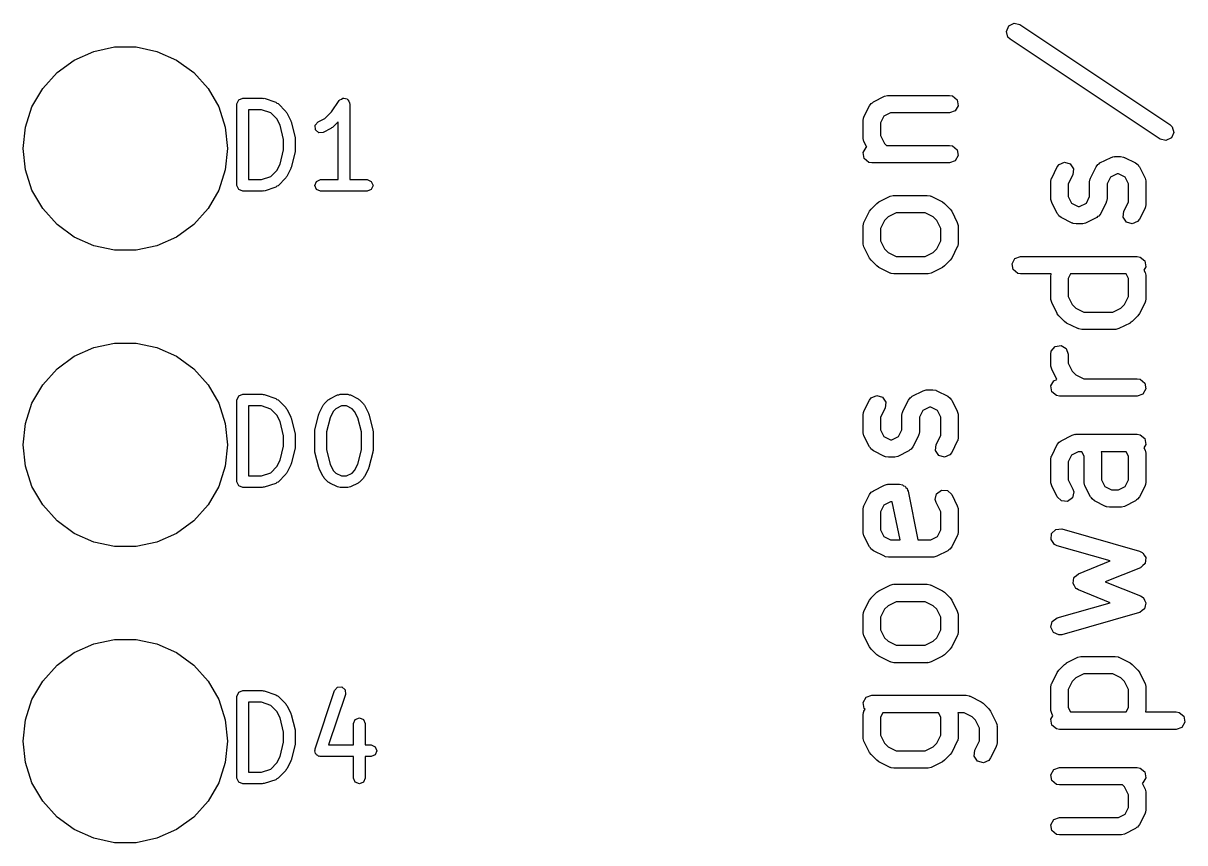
# Model space of a CAD drawing. Extents: x 128.5 to 208.6, y -109.7 to -29.3.
# Drawn here: x 129 to 138.97, y -48.17 to -41.14 of the extents above; entities that cross this region are included whole.
import ezdxf

# ---------------------------------------------------------------- set-up
doc = ezdxf.new("R2010")
doc.units = 0
doc.layers.add('BLACK', color=7, linetype='CONTINUOUS')

msp = doc.modelspace()

# ---------------------------------------------------------------- linework, layer by layer
at = {"layer": 'BLACK', "linetype": 'CONTINUOUS'}
for p, q in [((137.435, -41.2095), (137.456, -41.1625)), ((137.449, -41.2587), (137.435, -41.2095)), ((137.456, -41.1625), (137.502, -41.1397)), ((137.502, -41.1397), (137.551, -41.1519)), ((137.551, -41.1519), (138.837, -42.009)), ((137.468, -41.2767), (137.449, -41.2587)), ((138.754, -42.1338), (137.468, -41.2767)), ((129.442, -41.4551), (129.609, -41.3806)), ((129.609, -41.3806), (129.788, -41.3425)), ((129.788, -41.3425), (129.972, -41.3425)), ((129.972, -41.3425), (130.151, -41.3806)), ((130.151, -41.3806), (130.318, -41.4551)), ((129.294, -41.5628), (129.442, -41.4551)), ((130.318, -41.4551), (130.466, -41.5628)), ((129.171, -41.6989), (129.294, -41.5628)), ((130.466, -41.5628), (130.589, -41.6989)), ((129.079, -41.8576), (129.171, -41.6989)), ((130.589, -41.6989), (130.681, -41.8576)), ((130.837, -41.8307), (130.852, -41.7953)), ((130.837, -42.5307), (130.837, -41.8307)), ((130.852, -41.7953), (130.887, -41.7807)), ((130.887, -41.7807), (131.054, -41.7807)), ((131.054, -41.7807), (131.062, -41.7838)), ((131.062, -41.7838), (131.07, -41.7832)), ((131.07, -41.7832), (131.17, -41.8166)), ((131.17, -41.8166), (131.179, -41.8242)), ((131.179, -41.8242), (131.189, -41.8286)), ((131.189, -41.8286), (131.256, -41.8953)), ((131.648, -41.8988), (131.712, -41.8029)), ((131.712, -41.8029), (131.717, -41.8001)), ((131.717, -41.8001), (131.719, -41.7953)), ((131.719, -41.7953), (131.732, -41.7897)), ((131.732, -41.7897), (131.744, -41.7816)), ((131.744, -41.7816), (131.749, -41.7826)), ((131.749, -41.7826), (131.754, -41.7807)), ((131.754, -41.7807), (131.767, -41.7862)), ((131.767, -41.7862), (131.782, -41.7891)), ((131.782, -41.7891), (131.785, -41.7933)), ((131.785, -41.7933), (131.789, -41.7953)), ((131.789, -41.7953), (131.795, -41.8088)), ((131.795, -41.8088), (131.803, -41.8209)), ((131.803, -41.8209), (131.802, -41.8259)), ((131.802, -41.8259), (131.804, -41.8307)), ((131.804, -41.8307), (131.804, -42.4807)), ((136.261, -41.8474), (136.277, -41.8265)), ((136.277, -41.8265), (136.287, -41.822)), ((136.287, -41.822), (136.295, -41.8139)), ((136.295, -41.8139), (136.39, -41.7663)), ((136.39, -41.7663), (136.415, -41.7588)), ((136.415, -41.7588), (136.419, -41.7599)), ((136.419, -41.7599), (136.424, -41.7583)), ((136.424, -41.7583), (136.947, -41.7583)), ((136.947, -41.7583), (136.973, -41.7629)), ((136.973, -41.7629), (137.012, -41.7958)), ((137.012, -41.7958), (137.021, -41.8464)), ((129.023, -42.0318), (129.079, -41.8576)), ((130.681, -41.8576), (130.737, -42.0318)), ((130.937, -41.8807), (130.937, -42.4807)), ((131.046, -41.8807), (130.937, -41.8807)), ((131.127, -41.9077), (131.046, -41.8807)), ((131.18, -41.9603), (131.127, -41.9077)), ((131.256, -41.8953), (131.259, -41.9029)), ((131.259, -41.9029), (131.265, -41.9083)), ((131.265, -41.9083), (131.299, -41.975)), ((131.591, -41.9562), (131.648, -41.8988)), ((136.214, -41.9426), (136.261, -41.8474)), ((136.441, -41.9083), (136.384, -41.9369)), ((136.947, -41.9083), (136.441, -41.9083)), ((136.996, -41.8908), (136.947, -41.9083)), ((137.021, -41.8464), (136.996, -41.8908)), ((129.004, -42.214), (129.023, -42.0318)), ((130.737, -42.0318), (130.756, -42.214)), ((131.207, -42.0148), (131.18, -41.9603)), ((131.237, -42.1368), (131.207, -42.0148)), ((131.299, -41.975), (131.299, -41.9806)), ((131.299, -41.9806), (131.303, -41.9852)), ((131.303, -41.9852), (131.336, -42.1185)), ((131.507, -42.0149), (131.532, -41.9859)), ((131.509, -42.053), (131.507, -42.0149)), ((131.532, -41.9859), (131.591, -41.9562)), ((131.656, -42.0327), (131.648, -42.0358)), ((131.704, -41.9847), (131.656, -42.0327)), ((131.704, -42.4807), (131.704, -41.9847)), ((136.206, -41.9762), (136.21, -41.9505)), ((136.206, -42.119), (136.206, -41.9762)), ((136.21, -41.9505), (136.213, -41.9471)), ((136.213, -41.9471), (136.214, -41.9426)), ((136.384, -41.9369), (136.356, -41.9939)), ((136.356, -41.9939), (136.356, -42.1013)), ((138.837, -42.009), (138.856, -42.027)), ((138.856, -42.027), (138.87, -42.0763)), ((131.336, -42.1185), (131.335, -42.1248)), ((131.335, -42.1248), (131.337, -42.1307)), ((131.337, -42.1307), (131.337, -42.2307)), ((131.538, -42.0781), (131.509, -42.053)), ((131.576, -42.0754), (131.538, -42.0781)), ((131.643, -42.0421), (131.576, -42.0754)), ((131.648, -42.0358), (131.643, -42.0421)), ((136.207, -42.1233), (136.206, -42.119)), ((136.206, -42.1276), (136.207, -42.1233)), ((136.214, -42.1526), (136.206, -42.1276)), ((136.356, -42.1013), (136.39, -42.1699)), ((138.804, -42.146), (138.754, -42.1338)), ((138.85, -42.1232), (138.804, -42.146)), ((138.87, -42.0763), (138.85, -42.1232)), ((129.023, -42.3962), (129.004, -42.214)), ((130.756, -42.214), (130.737, -42.3962)), ((131.207, -42.3465), (131.237, -42.2245)), ((131.237, -42.2245), (131.237, -42.1368)), ((131.337, -42.2307), (131.335, -42.2365)), ((136.207, -42.2489), (136.233, -42.2045)), ((136.238, -42.2023), (136.214, -42.1526)), ((136.233, -42.2045), (136.238, -42.2023)), ((136.39, -42.1699), (136.407, -42.1869)), ((136.407, -42.1869), (136.947, -42.1869)), ((136.947, -42.1869), (136.973, -42.1914)), ((136.973, -42.1914), (137.012, -42.2244)), ((137.012, -42.2244), (137.021, -42.2749)), ((131.336, -42.2428), (131.303, -42.3761)), ((131.335, -42.2365), (131.336, -42.2428)), ((136.216, -42.2994), (136.207, -42.2489)), ((136.255, -42.3324), (136.216, -42.2994)), ((136.281, -42.3369), (136.255, -42.3324)), ((136.996, -42.3194), (136.947, -42.3369)), ((137.021, -42.2749), (136.996, -42.3194)), ((137.887, -42.3503), (137.934, -42.3299)), ((137.934, -42.3299), (137.983, -42.3445)), ((138.238, -42.3377), (138.333, -42.2901)), ((138.333, -42.2901), (138.358, -42.2826)), ((138.358, -42.2826), (138.363, -42.2837)), ((138.363, -42.2837), (138.367, -42.2821)), ((138.367, -42.2821), (138.415, -42.2821)), ((138.415, -42.2821), (138.44, -42.2867)), ((138.44, -42.2867), (138.444, -42.2895)), ((138.444, -42.2895), (138.448, -42.2901)), ((138.448, -42.2901), (138.543, -42.3377)), ((129.079, -42.5704), (129.023, -42.3962)), ((130.737, -42.3962), (130.681, -42.5704)), ((131.127, -42.4536), (131.18, -42.401)), ((131.18, -42.401), (131.207, -42.3465)), ((131.299, -42.3864), (131.265, -42.453)), ((131.303, -42.3761), (131.299, -42.3807)), ((131.299, -42.3807), (131.299, -42.3864)), ((136.947, -42.3369), (136.281, -42.3369)), ((137.824, -42.4665), (137.871, -42.3712)), ((137.871, -42.3712), (137.887, -42.3503)), ((137.983, -42.3445), (138.011, -42.3873)), ((138.011, -42.3873), (138.005, -42.4383)), ((138.157, -42.4665), (138.205, -42.3712)), ((138.205, -42.3712), (138.22, -42.3503)), ((138.22, -42.3503), (138.23, -42.3458)), ((138.23, -42.3458), (138.238, -42.3377)), ((138.385, -42.4321), (138.328, -42.4607)), ((138.397, -42.4321), (138.385, -42.4321)), ((138.454, -42.4607), (138.397, -42.4321)), ((138.543, -42.3377), (138.564, -42.3532)), ((138.564, -42.3532), (138.569, -42.3635)), ((138.569, -42.3635), (138.577, -42.3712)), ((138.577, -42.3712), (138.624, -42.4665)), ((130.852, -42.566), (130.837, -42.5307)), ((130.937, -42.4807), (131.046, -42.4807)), ((131.046, -42.4807), (131.127, -42.4536)), ((131.189, -42.5327), (131.179, -42.5371)), ((131.256, -42.466), (131.189, -42.5327)), ((131.259, -42.4584), (131.256, -42.466)), ((131.265, -42.453), (131.259, -42.4584)), ((131.504, -42.5307), (131.519, -42.4953)), ((131.519, -42.566), (131.504, -42.5307)), ((131.519, -42.4953), (131.554, -42.4807)), ((131.554, -42.4807), (131.704, -42.4807)), ((131.804, -42.4807), (131.954, -42.4807)), ((131.954, -42.4807), (131.989, -42.4953)), ((131.989, -42.4953), (132.004, -42.5307)), ((132.004, -42.5307), (131.989, -42.566)), ((137.816, -42.5), (137.82, -42.4743)), ((137.816, -42.6429), (137.816, -42.5)), ((137.82, -42.4743), (137.823, -42.4709)), ((137.823, -42.4709), (137.824, -42.4665)), ((138.005, -42.4383), (137.966, -42.5177)), ((137.966, -42.5177), (137.966, -42.6252)), ((138.149, -42.5), (138.154, -42.4743)), ((138.149, -42.6252), (138.149, -42.5)), ((138.154, -42.4743), (138.156, -42.4709)), ((138.156, -42.4709), (138.157, -42.4665)), ((138.328, -42.4607), (138.299, -42.5177)), ((138.299, -42.5177), (138.299, -42.6429)), ((138.482, -42.5177), (138.454, -42.4607)), ((138.482, -42.6728), (138.482, -42.5177)), ((138.624, -42.4665), (138.632, -42.4914)), ((138.632, -42.4914), (138.631, -42.4958)), ((138.631, -42.4958), (138.632, -42.5)), ((138.632, -42.5), (138.632, -42.6905)), ((129.171, -42.7291), (129.079, -42.5704)), ((130.681, -42.5704), (130.589, -42.7291)), ((130.887, -42.5807), (130.852, -42.566)), ((131.054, -42.5807), (130.887, -42.5807)), ((131.062, -42.5775), (131.054, -42.5807)), ((131.07, -42.5781), (131.062, -42.5775)), ((131.17, -42.5448), (131.07, -42.5781)), ((131.179, -42.5371), (131.17, -42.5448)), ((131.554, -42.5807), (131.519, -42.566)), ((131.954, -42.5807), (131.554, -42.5807)), ((131.989, -42.566), (131.954, -42.5807)), ((136.342, -42.671), (136.438, -42.6234)), ((136.438, -42.6234), (136.463, -42.616)), ((136.463, -42.616), (136.467, -42.617)), ((136.467, -42.617), (136.471, -42.6155)), ((136.471, -42.6155), (136.757, -42.6155)), ((136.757, -42.6155), (136.783, -42.62)), ((136.783, -42.62), (136.786, -42.6229)), ((136.786, -42.6229), (136.79, -42.6234)), ((136.79, -42.6234), (136.886, -42.671)), ((137.966, -42.6252), (137.994, -42.6822)), ((138.121, -42.6822), (138.149, -42.6252)), ((129.294, -42.8652), (129.171, -42.7291)), ((130.589, -42.7291), (130.466, -42.8652)), ((136.275, -42.7327), (136.323, -42.6851)), ((136.323, -42.6851), (136.341, -42.6722)), ((136.341, -42.6722), (136.342, -42.671)), ((136.886, -42.671), (136.904, -42.6844)), ((136.904, -42.6844), (136.905, -42.6851)), ((136.905, -42.6851), (136.953, -42.7327)), ((137.817, -42.6471), (137.816, -42.6429)), ((137.816, -42.6514), (137.817, -42.6471)), ((137.824, -42.6764), (137.816, -42.6514)), ((137.871, -42.7716), (137.824, -42.6764)), ((137.994, -42.6822), (138.051, -42.7107)), ((138.051, -42.7107), (138.063, -42.7107)), ((138.063, -42.7107), (138.121, -42.6822)), ((138.291, -42.6764), (138.244, -42.7716)), ((138.292, -42.6719), (138.291, -42.6764)), ((138.295, -42.6685), (138.292, -42.6719)), ((138.299, -42.6429), (138.295, -42.6685)), ((138.443, -42.7522), (138.482, -42.6728)), ((138.624, -42.724), (138.577, -42.8193)), ((138.625, -42.7196), (138.624, -42.724)), ((138.628, -42.7161), (138.625, -42.7196)), ((138.632, -42.6905), (138.628, -42.7161)), ((136.214, -42.8474), (136.261, -42.7522)), ((136.261, -42.7522), (136.275, -42.7342)), ((136.275, -42.7342), (136.275, -42.7327)), ((136.39, -42.8301), (136.356, -42.8987)), ((136.42, -42.7997), (136.39, -42.8301)), ((136.489, -42.7655), (136.42, -42.7997)), ((136.739, -42.7655), (136.489, -42.7655)), ((136.808, -42.7997), (136.739, -42.7655)), ((136.838, -42.8301), (136.808, -42.7997)), ((136.872, -42.8987), (136.838, -42.8301)), ((136.953, -42.7327), (136.966, -42.751)), ((136.966, -42.751), (136.967, -42.7522)), ((136.967, -42.7522), (137.014, -42.8474)), ((137.879, -42.7794), (137.871, -42.7716)), ((137.884, -42.7897), (137.879, -42.7794)), ((137.905, -42.8052), (137.884, -42.7897)), ((138, -42.8528), (137.905, -42.8052)), ((138.21, -42.8052), (138.115, -42.8528)), ((138.218, -42.797), (138.21, -42.8052)), ((138.228, -42.7926), (138.218, -42.797)), ((138.244, -42.7716), (138.228, -42.7926)), ((138.437, -42.8031), (138.443, -42.7522)), ((138.465, -42.846), (138.437, -42.8031)), ((138.577, -42.8193), (138.561, -42.8402)), ((129.442, -42.9729), (129.294, -42.8652)), ((130.466, -42.8652), (130.318, -42.9729)), ((136.206, -42.881), (136.21, -42.8553)), ((136.206, -43.0238), (136.206, -42.881)), ((136.21, -42.8553), (136.213, -42.8519)), ((136.213, -42.8519), (136.214, -42.8474)), ((136.356, -42.8987), (136.356, -43.0061)), ((136.872, -43.0061), (136.872, -42.8987)), ((137.014, -42.8474), (137.022, -42.8724)), ((137.022, -42.8724), (137.021, -42.8767)), ((137.021, -42.8767), (137.022, -42.881)), ((137.022, -42.881), (137.022, -43.0238)), ((138.004, -42.8533), (138, -42.8528)), ((138.008, -42.8562), (138.004, -42.8533)), ((138.034, -42.8607), (138.008, -42.8562)), ((138.081, -42.8607), (138.034, -42.8607)), ((138.085, -42.8592), (138.081, -42.8607)), ((138.09, -42.8602), (138.085, -42.8592)), ((138.115, -42.8528), (138.09, -42.8602)), ((138.514, -42.8606), (138.465, -42.846)), ((138.561, -42.8402), (138.514, -42.8606)), ((129.609, -43.0474), (129.442, -42.9729)), ((130.318, -42.9729), (130.151, -43.0474)), ((136.207, -43.028), (136.206, -43.0238)), ((136.206, -43.0324), (136.207, -43.028)), ((136.356, -43.0061), (136.39, -43.0746)), ((136.838, -43.0746), (136.872, -43.0061)), ((137.022, -43.0238), (137.018, -43.0495)), ((129.788, -43.0855), (129.609, -43.0474)), ((129.972, -43.0855), (129.788, -43.0855)), ((130.151, -43.0474), (129.972, -43.0855)), ((136.214, -43.0573), (136.206, -43.0324)), ((136.261, -43.1526), (136.214, -43.0573)), ((136.39, -43.0746), (136.42, -43.105)), ((136.42, -43.105), (136.489, -43.1393)), ((136.739, -43.1393), (136.808, -43.105)), ((136.808, -43.105), (136.838, -43.0746)), ((137.014, -43.0573), (136.967, -43.1526)), ((137.015, -43.0529), (137.014, -43.0573)), ((137.018, -43.0495), (137.015, -43.0529)), ((136.262, -43.1537), (136.261, -43.1526)), ((136.275, -43.1721), (136.262, -43.1537)), ((136.323, -43.2197), (136.275, -43.1721)), ((136.324, -43.2204), (136.323, -43.2197)), ((136.342, -43.2337), (136.324, -43.2204)), ((136.489, -43.1393), (136.739, -43.1393)), ((136.905, -43.2197), (136.887, -43.2326)), ((136.953, -43.1721), (136.905, -43.2197)), ((136.967, -43.1526), (136.953, -43.1706)), ((136.953, -43.1706), (136.953, -43.1721)), ((137.484, -43.2013), (137.509, -43.1568)), ((137.492, -43.2518), (137.484, -43.2013)), ((137.509, -43.1568), (137.557, -43.1393)), ((137.557, -43.1393), (138.557, -43.1393)), ((138.557, -43.1393), (138.583, -43.1438)), ((138.583, -43.1438), (138.622, -43.1768)), ((138.631, -43.2273), (138.615, -43.2562)), ((138.622, -43.1768), (138.631, -43.2273)), ((136.438, -43.2814), (136.342, -43.2337)), ((136.442, -43.2819), (136.438, -43.2814)), ((136.446, -43.2848), (136.442, -43.2819)), ((136.471, -43.2893), (136.446, -43.2848)), ((136.757, -43.2893), (136.471, -43.2893)), ((136.761, -43.2878), (136.757, -43.2893)), ((136.765, -43.2888), (136.761, -43.2878)), ((136.79, -43.2814), (136.765, -43.2888)), ((136.886, -43.2337), (136.79, -43.2814)), ((136.887, -43.2326), (136.886, -43.2337)), ((137.532, -43.2848), (137.492, -43.2518)), ((137.557, -43.2893), (137.532, -43.2848)), ((137.819, -43.2893), (137.557, -43.2893)), ((137.816, -43.3095), (137.819, -43.2893)), ((137.816, -43.5), (137.816, -43.3095)), ((137.985, -43.2893), (137.966, -43.3272)), ((137.966, -43.3272), (137.966, -43.4823)), ((138.463, -43.2893), (137.985, -43.2893)), ((138.482, -43.3272), (138.463, -43.2893)), ((138.482, -43.4823), (138.482, -43.3272)), ((138.615, -43.2562), (138.624, -43.276)), ((138.624, -43.276), (138.632, -43.3009)), ((138.632, -43.3009), (138.631, -43.3053)), ((138.631, -43.3053), (138.632, -43.3095)), ((138.632, -43.3095), (138.632, -43.5)), ((137.817, -43.5042), (137.816, -43.5)), ((137.816, -43.5086), (137.817, -43.5042)), ((137.824, -43.5335), (137.816, -43.5086)), ((137.966, -43.4823), (138, -43.5508)), ((138.448, -43.5508), (138.482, -43.4823)), ((138.625, -43.5291), (138.624, -43.5335)), ((138.628, -43.5257), (138.625, -43.5291)), ((138.632, -43.5), (138.628, -43.5257)), ((137.871, -43.6288), (137.824, -43.5335)), ((137.872, -43.6299), (137.871, -43.6288)), ((138, -43.5508), (138.03, -43.5812)), ((138.03, -43.5812), (138.099, -43.6155)), ((138.099, -43.6155), (138.349, -43.6155)), ((138.349, -43.6155), (138.418, -43.5812)), ((138.418, -43.5812), (138.448, -43.5508)), ((138.577, -43.6288), (138.563, -43.6468)), ((138.624, -43.5335), (138.577, -43.6288)), ((137.885, -43.6483), (137.872, -43.6299)), ((137.933, -43.6959), (137.885, -43.6483)), ((137.934, -43.6966), (137.933, -43.6959)), ((137.952, -43.7099), (137.934, -43.6966)), ((138.048, -43.7576), (137.952, -43.7099)), ((138.496, -43.7099), (138.4, -43.7576)), ((138.497, -43.7087), (138.496, -43.7099)), ((138.515, -43.6959), (138.497, -43.7087)), ((138.563, -43.6483), (138.515, -43.6959)), ((138.563, -43.6468), (138.563, -43.6483)), ((138.052, -43.7581), (138.048, -43.7576)), ((138.056, -43.761), (138.052, -43.7581)), ((138.081, -43.7655), (138.056, -43.761)), ((138.367, -43.7655), (138.081, -43.7655)), ((138.371, -43.7639), (138.367, -43.7655)), ((138.375, -43.765), (138.371, -43.7639)), ((138.4, -43.7576), (138.375, -43.765)), ((129.442, -43.9951), (129.609, -43.9206)), ((129.609, -43.9206), (129.788, -43.8825)), ((129.788, -43.8825), (129.972, -43.8825)), ((129.972, -43.8825), (130.151, -43.9206)), ((130.151, -43.9206), (130.318, -43.9951)), ((137.82, -43.9505), (137.853, -43.9112)), ((137.853, -43.9112), (137.904, -43.9023)), ((137.904, -43.9023), (137.948, -43.928)), ((137.948, -43.928), (137.966, -43.9762)), ((129.294, -44.1028), (129.442, -43.9951)), ((130.318, -43.9951), (130.466, -44.1028)), ((137.816, -43.9762), (137.82, -43.9505)), ((137.816, -44.0714), (137.816, -43.9762)), ((137.966, -43.9762), (137.966, -44.0537)), ((129.171, -44.2389), (129.294, -44.1028)), ((130.466, -44.1028), (130.589, -44.2389)), ((137.817, -44.0756), (137.816, -44.0714)), ((137.816, -44.08), (137.817, -44.0756)), ((137.824, -44.105), (137.816, -44.08)), ((137.869, -44.1949), (137.824, -44.105)), ((137.966, -44.0537), (138, -44.1222)), ((138, -44.1222), (138.03, -44.1526)), ((137.817, -44.2489), (137.843, -44.2045)), ((137.843, -44.2045), (137.869, -44.1949)), ((138.03, -44.1526), (138.099, -44.1869)), ((138.099, -44.1869), (138.557, -44.1869)), ((138.557, -44.1869), (138.583, -44.1914)), ((138.583, -44.1914), (138.622, -44.2244)), ((138.622, -44.2244), (138.631, -44.2749)), ((129.079, -44.3976), (129.171, -44.2389)), ((130.589, -44.2389), (130.681, -44.3976)), ((130.852, -44.3353), (130.887, -44.3207)), ((130.887, -44.3207), (131.054, -44.3207)), ((131.054, -44.3207), (131.062, -44.3238)), ((131.062, -44.3238), (131.07, -44.3232)), ((131.07, -44.3232), (131.17, -44.3566)), ((131.632, -44.3593), (131.698, -44.3259)), ((131.698, -44.3259), (131.71, -44.3251)), ((131.71, -44.3251), (131.721, -44.3207)), ((131.721, -44.3207), (131.787, -44.3207)), ((131.787, -44.3207), (131.798, -44.3251)), ((131.798, -44.3251), (131.81, -44.3259)), ((131.81, -44.3259), (131.876, -44.3593)), ((136.628, -44.3377), (136.723, -44.2901)), ((136.723, -44.2901), (136.748, -44.2826)), ((136.748, -44.2826), (136.753, -44.2837)), ((136.753, -44.2837), (136.757, -44.2821)), ((136.757, -44.2821), (136.805, -44.2821)), ((136.805, -44.2821), (136.83, -44.2867)), ((136.83, -44.2867), (136.834, -44.2895)), ((136.834, -44.2895), (136.838, -44.2901)), ((136.838, -44.2901), (136.933, -44.3377)), ((137.826, -44.2994), (137.817, -44.2489)), ((137.865, -44.3324), (137.826, -44.2994)), ((138.606, -44.3194), (138.557, -44.3369)), ((138.631, -44.2749), (138.606, -44.3194)), ((129.023, -44.5718), (129.079, -44.3976)), ((130.681, -44.3976), (130.737, -44.5718)), ((130.837, -44.3707), (130.852, -44.3353)), ((130.837, -45.0707), (130.837, -44.3707)), ((130.937, -44.4207), (130.937, -45.0207)), ((131.046, -44.4207), (130.937, -44.4207)), ((131.127, -44.4477), (131.046, -44.4207)), ((131.17, -44.3566), (131.179, -44.3642)), ((131.179, -44.3642), (131.189, -44.3686)), ((131.189, -44.3686), (131.256, -44.4353)), ((131.543, -44.4816), (131.576, -44.415)), ((131.576, -44.415), (131.582, -44.4096)), ((131.582, -44.4096), (131.585, -44.402)), ((131.585, -44.402), (131.619, -44.3686)), ((131.619, -44.3686), (131.626, -44.3655)), ((131.626, -44.3655), (131.632, -44.3593)), ((131.732, -44.4207), (131.684, -44.4451)), ((131.776, -44.4207), (131.732, -44.4207)), ((131.824, -44.4451), (131.776, -44.4207)), ((131.876, -44.3593), (131.882, -44.3655)), ((131.882, -44.3655), (131.889, -44.3686)), ((131.889, -44.3686), (131.923, -44.402)), ((131.923, -44.402), (131.926, -44.4096)), ((131.926, -44.4096), (131.932, -44.415)), ((131.932, -44.415), (131.965, -44.4816)), ((136.214, -44.4665), (136.261, -44.3712)), ((136.261, -44.3712), (136.277, -44.3503)), ((136.277, -44.3503), (136.324, -44.3299)), ((136.324, -44.3299), (136.373, -44.3445)), ((136.373, -44.3445), (136.401, -44.3873)), ((136.401, -44.3873), (136.395, -44.4383)), ((136.547, -44.4665), (136.595, -44.3712)), ((136.595, -44.3712), (136.61, -44.3503)), ((136.61, -44.3503), (136.62, -44.3458)), ((136.62, -44.3458), (136.628, -44.3377)), ((136.933, -44.3377), (136.954, -44.3532)), ((136.954, -44.3532), (136.959, -44.3635)), ((136.959, -44.3635), (136.967, -44.3712)), ((136.967, -44.3712), (137.014, -44.4665)), ((137.891, -44.3369), (137.865, -44.3324)), ((138.557, -44.3369), (137.891, -44.3369)), ((131.18, -44.5003), (131.127, -44.4477)), ((131.207, -44.5548), (131.18, -44.5003)), ((131.256, -44.4353), (131.259, -44.4429)), ((131.259, -44.4429), (131.265, -44.4483)), ((131.265, -44.4483), (131.299, -44.515)), ((131.299, -44.515), (131.299, -44.5206)), ((131.299, -44.5206), (131.303, -44.5252)), ((131.303, -44.5252), (131.336, -44.6585)), ((131.505, -44.6252), (131.539, -44.4919)), ((131.539, -44.4919), (131.542, -44.4873)), ((131.542, -44.4873), (131.543, -44.4816)), ((131.635, -44.5214), (131.604, -44.6435)), ((131.662, -44.467), (131.635, -44.5214)), ((131.684, -44.4451), (131.662, -44.467)), ((131.846, -44.467), (131.824, -44.4451)), ((131.873, -44.5215), (131.846, -44.467)), ((131.904, -44.6435), (131.873, -44.5215)), ((131.965, -44.4816), (131.966, -44.4873)), ((131.966, -44.4873), (131.969, -44.4919)), ((131.969, -44.4919), (132.003, -44.6252)), ((136.206, -44.5), (136.21, -44.4743)), ((136.206, -44.6429), (136.206, -44.5)), ((136.21, -44.4743), (136.213, -44.4709)), ((136.213, -44.4709), (136.214, -44.4665)), ((136.395, -44.4383), (136.356, -44.5177)), ((136.356, -44.5177), (136.356, -44.6252)), ((136.539, -44.5), (136.544, -44.4743)), ((136.539, -44.6252), (136.539, -44.5)), ((136.544, -44.4743), (136.546, -44.4709)), ((136.546, -44.4709), (136.547, -44.4665)), ((136.718, -44.4607), (136.689, -44.5177)), ((136.689, -44.5177), (136.689, -44.6429)), ((136.775, -44.4321), (136.718, -44.4607)), ((136.787, -44.4321), (136.775, -44.4321)), ((136.844, -44.4607), (136.787, -44.4321)), ((136.872, -44.5177), (136.844, -44.4607)), ((136.872, -44.6728), (136.872, -44.5177)), ((137.014, -44.4665), (137.022, -44.4914)), ((137.022, -44.4914), (137.021, -44.4958)), ((137.021, -44.4958), (137.022, -44.5)), ((137.022, -44.5), (137.022, -44.6905)), ((129.004, -44.754), (129.023, -44.5718)), ((130.737, -44.5718), (130.756, -44.754)), ((131.237, -44.6768), (131.207, -44.5548)), ((131.506, -44.6315), (131.505, -44.6252)), ((132.003, -44.6252), (132.002, -44.6315)), ((136.356, -44.6252), (136.384, -44.6822)), ((136.511, -44.6822), (136.539, -44.6252)), ((131.237, -44.7645), (131.237, -44.6768)), ((131.336, -44.6585), (131.335, -44.6648)), ((131.335, -44.6648), (131.337, -44.6707)), ((131.337, -44.6707), (131.337, -44.7707)), ((131.504, -44.6373), (131.506, -44.6315)), ((131.504, -44.804), (131.504, -44.6373)), ((131.604, -44.6435), (131.604, -44.7978)), ((131.904, -44.7978), (131.904, -44.6435)), ((132.002, -44.6315), (132.004, -44.6373)), ((132.004, -44.6373), (132.004, -44.804)), ((136.207, -44.6471), (136.206, -44.6429)), ((136.206, -44.6514), (136.207, -44.6471)), ((136.214, -44.6764), (136.206, -44.6514)), ((136.261, -44.7716), (136.214, -44.6764)), ((136.384, -44.6822), (136.441, -44.7107)), ((136.441, -44.7107), (136.453, -44.7107)), ((136.453, -44.7107), (136.511, -44.6822)), ((136.681, -44.6764), (136.634, -44.7716)), ((136.682, -44.6719), (136.681, -44.6764)), ((136.685, -44.6685), (136.682, -44.6719)), ((136.689, -44.6429), (136.685, -44.6685)), ((136.833, -44.7522), (136.872, -44.6728)), ((137.014, -44.724), (136.967, -44.8193)), ((137.015, -44.7196), (137.014, -44.724)), ((137.018, -44.7161), (137.015, -44.7196)), ((137.022, -44.6905), (137.018, -44.7161)), ((137.897, -44.7268), (137.905, -44.7186)), ((137.905, -44.7186), (138, -44.671)), ((138, -44.671), (138.025, -44.6636)), ((138.025, -44.6636), (138.029, -44.6646)), ((138.029, -44.6646), (138.034, -44.6631)), ((138.034, -44.6631), (138.557, -44.6631)), ((138.557, -44.6631), (138.583, -44.6676)), ((138.583, -44.6676), (138.622, -44.7006)), ((138.622, -44.7006), (138.631, -44.7511)), ((129.023, -44.9362), (129.004, -44.754)), ((130.756, -44.754), (130.737, -44.9362)), ((131.207, -44.8865), (131.237, -44.7645)), ((131.336, -44.7828), (131.303, -44.9161)), ((131.337, -44.7707), (131.335, -44.7765)), ((131.335, -44.7765), (131.336, -44.7828)), ((131.506, -44.8099), (131.504, -44.804)), ((131.505, -44.8161), (131.506, -44.8099)), ((131.539, -44.9495), (131.505, -44.8161)), ((131.604, -44.7978), (131.635, -44.9199)), ((131.873, -44.9199), (131.904, -44.7978)), ((132.003, -44.8161), (131.969, -44.9495)), ((132.004, -44.804), (132.002, -44.8099)), ((132.002, -44.8099), (132.003, -44.8161)), ((136.269, -44.7794), (136.261, -44.7716)), ((136.274, -44.7897), (136.269, -44.7794)), ((136.295, -44.8052), (136.274, -44.7897)), ((136.39, -44.8528), (136.295, -44.8052)), ((136.6, -44.8052), (136.505, -44.8528)), ((136.608, -44.797), (136.6, -44.8052)), ((136.618, -44.7926), (136.608, -44.797)), ((136.634, -44.7716), (136.618, -44.7926)), ((136.827, -44.8031), (136.833, -44.7522)), ((136.855, -44.846), (136.827, -44.8031)), ((136.967, -44.8193), (136.951, -44.8402)), ((137.824, -44.8474), (137.871, -44.7522)), ((137.871, -44.7522), (137.887, -44.7313)), ((137.887, -44.7313), (137.897, -44.7268)), ((138.051, -44.8131), (137.994, -44.8416)), ((138.082, -44.8131), (138.051, -44.8131)), ((138.101, -44.851), (138.082, -44.8131)), ((138.247, -44.8131), (138.251, -44.8248)), ((138.463, -44.8131), (138.247, -44.8131)), ((138.482, -44.851), (138.463, -44.8131)), ((138.631, -44.7511), (138.615, -44.78)), ((138.615, -44.78), (138.624, -44.7998)), ((138.624, -44.7998), (138.632, -44.8248)), ((131.18, -44.941), (131.207, -44.8865)), ((131.303, -44.9161), (131.299, -44.9207)), ((131.299, -44.9207), (131.299, -44.9264)), ((131.635, -44.9199), (131.662, -44.9744)), ((131.846, -44.9744), (131.873, -44.9199)), ((136.394, -44.8533), (136.39, -44.8528)), ((136.398, -44.8562), (136.394, -44.8533)), ((136.424, -44.8607), (136.398, -44.8562)), ((136.471, -44.8607), (136.424, -44.8607)), ((136.475, -44.8592), (136.471, -44.8607)), ((136.48, -44.8602), (136.475, -44.8592)), ((136.505, -44.8528), (136.48, -44.8602)), ((136.904, -44.8606), (136.855, -44.846)), ((136.951, -44.8402), (136.904, -44.8606)), ((137.816, -44.881), (137.82, -44.8553)), ((137.816, -45.0714), (137.816, -44.881)), ((137.82, -44.8553), (137.823, -44.8519)), ((137.823, -44.8519), (137.824, -44.8474)), ((137.994, -44.8416), (137.966, -44.8987)), ((137.966, -44.8987), (137.966, -45.0537)), ((138.101, -45.0714), (138.101, -44.851)), ((138.251, -44.8248), (138.25, -44.8291)), ((138.25, -44.8291), (138.251, -44.8333)), ((138.251, -44.8333), (138.251, -45.0537)), ((138.482, -45.0537), (138.482, -44.851)), ((138.632, -44.8248), (138.631, -44.8291)), ((138.631, -44.8291), (138.632, -44.8333)), ((138.632, -44.8333), (138.632, -45.0714)), ((129.079, -45.1104), (129.023, -44.9362)), ((130.737, -44.9362), (130.681, -45.1104)), ((130.937, -45.0207), (131.046, -45.0207)), ((131.046, -45.0207), (131.127, -44.9936)), ((131.127, -44.9936), (131.18, -44.941)), ((131.256, -45.006), (131.189, -45.0727)), ((131.259, -44.9984), (131.256, -45.006)), ((131.265, -44.993), (131.259, -44.9984)), ((131.299, -44.9264), (131.265, -44.993)), ((131.542, -44.954), (131.539, -44.9495)), ((131.543, -44.9597), (131.542, -44.954)), ((131.576, -45.0264), (131.543, -44.9597)), ((131.662, -44.9744), (131.684, -44.9962)), ((131.684, -44.9962), (131.732, -45.0207)), ((131.732, -45.0207), (131.776, -45.0207)), ((131.776, -45.0207), (131.824, -44.9962)), ((131.824, -44.9962), (131.846, -44.9744)), ((131.965, -44.9597), (131.932, -45.0264)), ((131.966, -44.954), (131.965, -44.9597)), ((131.969, -44.9495), (131.966, -44.954)), ((129.171, -45.2691), (129.079, -45.1104)), ((130.681, -45.1104), (130.589, -45.2691)), ((130.852, -45.106), (130.837, -45.0707)), ((130.887, -45.1207), (130.852, -45.106)), ((131.054, -45.1207), (130.887, -45.1207)), ((131.062, -45.1175), (131.054, -45.1207)), ((131.07, -45.1181), (131.062, -45.1175)), ((131.17, -45.0848), (131.07, -45.1181)), ((131.179, -45.0771), (131.17, -45.0848)), ((131.189, -45.0727), (131.179, -45.0771)), ((131.582, -45.0318), (131.576, -45.0264)), ((131.585, -45.0394), (131.582, -45.0318)), ((131.619, -45.0727), (131.585, -45.0394)), ((131.626, -45.0758), (131.619, -45.0727)), ((131.632, -45.0821), (131.626, -45.0758)), ((131.698, -45.1154), (131.632, -45.0821)), ((131.71, -45.1162), (131.698, -45.1154)), ((131.721, -45.1207), (131.71, -45.1162)), ((131.787, -45.1207), (131.721, -45.1207)), ((131.798, -45.1162), (131.787, -45.1207)), ((131.81, -45.1154), (131.798, -45.1162)), ((131.876, -45.0821), (131.81, -45.1154)), ((131.882, -45.0758), (131.876, -45.0821)), ((131.889, -45.0727), (131.882, -45.0758)), ((131.923, -45.0394), (131.889, -45.0727)), ((131.926, -45.0318), (131.923, -45.0394)), ((131.932, -45.0264), (131.926, -45.0318)), ((136.295, -45.1472), (136.39, -45.0996)), ((136.39, -45.0996), (136.415, -45.0922)), ((136.415, -45.0922), (136.419, -45.0932)), ((136.419, -45.0932), (136.424, -45.0917)), ((136.424, -45.0917), (136.519, -45.0917)), ((136.519, -45.0917), (136.544, -45.0962)), ((136.544, -45.0962), (136.554, -45.1042)), ((136.554, -45.1042), (136.566, -45.1081)), ((136.566, -45.1081), (136.573, -45.1201)), ((136.573, -45.1201), (136.584, -45.1292)), ((137.817, -45.0756), (137.816, -45.0714)), ((137.816, -45.08), (137.817, -45.0756)), ((137.824, -45.105), (137.816, -45.08)), ((137.871, -45.2002), (137.824, -45.105)), ((137.966, -45.0537), (138.005, -45.1331)), ((138.103, -45.0756), (138.101, -45.0714)), ((138.102, -45.08), (138.103, -45.0756)), ((138.109, -45.105), (138.102, -45.08)), ((138.157, -45.2002), (138.109, -45.105)), ((138.251, -45.0537), (138.28, -45.1108)), ((138.28, -45.1108), (138.337, -45.1393)), ((138.397, -45.1393), (138.454, -45.1108)), ((138.454, -45.1108), (138.482, -45.0537)), ((138.624, -45.105), (138.577, -45.2002)), ((138.625, -45.1005), (138.624, -45.105)), ((138.628, -45.0971), (138.625, -45.1005)), ((138.632, -45.0714), (138.628, -45.0971)), ((136.214, -45.276), (136.261, -45.1807)), ((136.261, -45.1807), (136.277, -45.1598)), ((136.277, -45.1598), (136.287, -45.1554)), ((136.287, -45.1554), (136.295, -45.1472)), ((136.584, -45.1292), (136.586, -45.1414)), ((136.586, -45.1414), (136.592, -45.152)), ((136.592, -45.152), (136.676, -45.5679)), ((136.825, -45.2229), (136.837, -45.173)), ((136.833, -45.2478), (136.825, -45.2229)), ((136.837, -45.173), (136.878, -45.1424)), ((136.878, -45.1424), (136.93, -45.1455)), ((136.93, -45.1455), (136.967, -45.1807)), ((136.967, -45.1807), (137.014, -45.276)), ((137.909, -45.2355), (137.871, -45.2002)), ((138.001, -45.208), (137.96, -45.2386)), ((138.013, -45.1581), (138.001, -45.208)), ((138.005, -45.1331), (138.013, -45.1581)), ((138.165, -45.2079), (138.157, -45.2002)), ((138.17, -45.2182), (138.165, -45.2079)), ((138.191, -45.2337), (138.17, -45.2182)), ((138.337, -45.1393), (138.397, -45.1393)), ((138.561, -45.2211), (138.551, -45.2256)), ((138.577, -45.2002), (138.561, -45.2211)), ((129.294, -45.4052), (129.171, -45.2691)), ((130.589, -45.2691), (130.466, -45.4052)), ((136.206, -45.3095), (136.21, -45.2839)), ((136.206, -45.5), (136.206, -45.3095)), ((136.21, -45.2839), (136.213, -45.2804)), ((136.213, -45.2804), (136.214, -45.276)), ((136.384, -45.2702), (136.356, -45.3272)), ((136.441, -45.2417), (136.384, -45.2702)), ((136.457, -45.2417), (136.441, -45.2417)), ((136.523, -45.5679), (136.457, -45.2417)), ((136.872, -45.3272), (136.833, -45.2478)), ((137.014, -45.276), (137.022, -45.3009)), ((137.022, -45.3009), (137.021, -45.3053)), ((137.021, -45.3053), (137.022, -45.3095)), ((137.022, -45.3095), (137.022, -45.5)), ((137.96, -45.2386), (137.909, -45.2355)), ((138.286, -45.2814), (138.191, -45.2337)), ((138.29, -45.2819), (138.286, -45.2814)), ((138.294, -45.2848), (138.29, -45.2819)), ((138.319, -45.2893), (138.294, -45.2848)), ((138.415, -45.2893), (138.319, -45.2893)), ((138.419, -45.2878), (138.415, -45.2893)), ((138.423, -45.2888), (138.419, -45.2878)), ((138.448, -45.2814), (138.423, -45.2888)), ((138.543, -45.2337), (138.448, -45.2814)), ((138.551, -45.2256), (138.543, -45.2337)), ((129.442, -45.5129), (129.294, -45.4052)), ((130.466, -45.4052), (130.318, -45.5129)), ((136.356, -45.3272), (136.356, -45.4823)), ((136.872, -45.4823), (136.872, -45.3272)), ((129.609, -45.5874), (129.442, -45.5129)), ((130.318, -45.5129), (130.151, -45.5874)), ((136.207, -45.5042), (136.206, -45.5)), ((136.206, -45.5086), (136.207, -45.5042)), ((136.214, -45.5335), (136.206, -45.5086)), ((136.356, -45.4823), (136.384, -45.5393)), ((136.844, -45.5393), (136.872, -45.4823)), ((137.022, -45.5), (137.018, -45.5257)), ((137.818, -45.5658), (137.823, -45.5148)), ((137.823, -45.5148), (137.86, -45.4791)), ((137.86, -45.4791), (137.911, -45.4755)), ((137.911, -45.4755), (138.578, -45.666)), ((129.788, -45.6255), (129.609, -45.5874)), ((130.151, -45.5874), (129.972, -45.6255)), ((136.261, -45.6288), (136.214, -45.5335)), ((136.384, -45.5393), (136.441, -45.5679)), ((136.441, -45.5679), (136.523, -45.5679)), ((136.676, -45.5679), (136.787, -45.5679)), ((136.787, -45.5679), (136.844, -45.5393)), ((137.014, -45.5335), (136.967, -45.6288)), ((137.015, -45.5291), (137.014, -45.5335)), ((137.018, -45.5257), (137.015, -45.5291)), ((137.847, -45.6083), (137.818, -45.5658)), ((137.87, -45.6197), (137.847, -45.6083)), ((138.326, -45.7499), (137.87, -45.6197)), ((129.972, -45.6255), (129.788, -45.6255)), ((136.269, -45.6365), (136.261, -45.6288)), ((136.274, -45.6468), (136.269, -45.6365)), ((136.295, -45.6623), (136.274, -45.6468)), ((136.39, -45.7099), (136.295, -45.6623)), ((136.394, -45.7105), (136.39, -45.7099)), ((136.398, -45.7133), (136.394, -45.7105)), ((136.424, -45.7179), (136.398, -45.7133)), ((136.805, -45.7179), (136.424, -45.7179)), ((136.809, -45.7163), (136.805, -45.7179)), ((136.813, -45.7174), (136.809, -45.7163)), ((136.838, -45.7099), (136.813, -45.7174)), ((136.933, -45.6623), (136.838, -45.7099)), ((136.941, -45.6542), (136.933, -45.6623)), ((136.951, -45.6497), (136.941, -45.6542)), ((136.967, -45.6288), (136.951, -45.6497)), ((138.578, -45.666), (138.601, -45.6774)), ((138.601, -45.6774), (138.602, -45.6787)), ((138.602, -45.6787), (138.604, -45.6792)), ((138.604, -45.6792), (138.617, -45.6998)), ((138.617, -45.6998), (138.63, -45.7199)), ((138.63, -45.7199), (138.63, -45.7214)), ((138.053, -45.8589), (138.326, -45.7499)), ((138.585, -45.8077), (138.283, -45.9286)), ((138.586, -45.8067), (138.585, -45.8077)), ((138.588, -45.8066), (138.586, -45.8067)), ((138.605, -45.7897), (138.588, -45.8066)), ((138.623, -45.7735), (138.605, -45.7897)), ((138.624, -45.772), (138.623, -45.7735)), ((138.625, -45.7709), (138.624, -45.772)), ((138.627, -45.7468), (138.625, -45.7709)), ((138.631, -45.7228), (138.627, -45.7468)), ((138.63, -45.7214), (138.631, -45.7228)), ((138.007, -45.9393), (138.012, -45.9163)), ((138.012, -45.9163), (138.015, -45.8931)), ((138.015, -45.8931), (138.017, -45.8915)), ((138.017, -45.889), (138.036, -45.8746)), ((138.017, -45.8915), (138.017, -45.889)), ((138.036, -45.8746), (138.053, -45.8589)), ((136.275, -46.066), (136.323, -46.0184)), ((136.323, -46.0184), (136.341, -46.0055)), ((136.341, -46.0055), (136.342, -46.0043)), ((136.342, -46.0043), (136.438, -45.9567)), ((136.438, -45.9567), (136.463, -45.9493)), ((136.463, -45.9493), (136.467, -45.9503)), ((136.467, -45.9503), (136.471, -45.9488)), ((136.471, -45.9488), (136.757, -45.9488)), ((136.757, -45.9488), (136.783, -45.9533)), ((136.783, -45.9533), (136.786, -45.9562)), ((136.786, -45.9562), (136.79, -45.9567)), ((136.79, -45.9567), (136.886, -46.0043)), ((136.886, -46.0043), (136.904, -46.0177)), ((136.904, -46.0177), (136.905, -46.0184)), ((136.905, -46.0184), (136.953, -46.066)), ((138.008, -45.9415), (138.007, -45.9393)), ((138.008, -45.9439), (138.008, -45.9415)), ((138.02, -45.9638), (138.008, -45.9439)), ((138.031, -45.9845), (138.02, -45.9638)), ((138.034, -45.9862), (138.031, -45.9845)), ((138.035, -45.9875), (138.034, -45.9862)), ((138.038, -45.9884), (138.035, -45.9875)), ((138.053, -45.9982), (138.038, -45.9884)), ((138.326, -46.1072), (138.053, -45.9982)), ((138.283, -45.9286), (138.585, -46.0494)), ((136.214, -46.1807), (136.261, -46.0855)), ((136.261, -46.0855), (136.275, -46.0675)), ((136.275, -46.0675), (136.275, -46.066)), ((136.489, -46.0988), (136.42, -46.1331)), ((136.739, -46.0988), (136.489, -46.0988)), ((136.808, -46.1331), (136.739, -46.0988)), ((136.953, -46.066), (136.966, -46.0844)), ((136.966, -46.0844), (136.967, -46.0855)), ((136.967, -46.0855), (137.014, -46.1807)), ((137.87, -46.2374), (138.326, -46.1072)), ((138.585, -46.0494), (138.607, -46.0631)), ((138.607, -46.0631), (138.608, -46.0645)), ((138.608, -46.0645), (138.61, -46.0651)), ((138.61, -46.0651), (138.62, -46.087)), ((138.62, -46.087), (138.632, -46.1084)), ((138.632, -46.1113), (138.626, -46.1348)), ((138.632, -46.1084), (138.631, -46.1099)), ((138.631, -46.1099), (138.632, -46.1113)), ((136.206, -46.2143), (136.21, -46.1886)), ((136.206, -46.3571), (136.206, -46.2143)), ((136.21, -46.1886), (136.213, -46.1852)), ((136.213, -46.1852), (136.214, -46.1807)), ((136.39, -46.1635), (136.356, -46.232)), ((136.42, -46.1331), (136.39, -46.1635)), ((136.838, -46.1635), (136.808, -46.1331)), ((136.872, -46.232), (136.838, -46.1635)), ((137.014, -46.1807), (137.022, -46.2057)), ((137.022, -46.2057), (137.021, -46.2101)), ((137.021, -46.2101), (137.022, -46.2143)), ((137.022, -46.2143), (137.022, -46.3571)), ((138.578, -46.1912), (137.911, -46.3816)), ((138.579, -46.1902), (138.578, -46.1912)), ((138.581, -46.1903), (138.579, -46.1902)), ((138.6, -46.1753), (138.581, -46.1903)), ((138.62, -46.161), (138.6, -46.1753)), ((138.621, -46.1586), (138.62, -46.1595)), ((138.62, -46.1595), (138.62, -46.161)), ((138.626, -46.1348), (138.621, -46.1586)), ((136.356, -46.232), (136.356, -46.3394)), ((136.872, -46.3394), (136.872, -46.232)), ((137.816, -46.3173), (137.829, -46.2675)), ((137.839, -46.3634), (137.816, -46.3173)), ((137.829, -46.2675), (137.87, -46.2374)), ((136.207, -46.3614), (136.206, -46.3571)), ((136.206, -46.3657), (136.207, -46.3614)), ((136.214, -46.3907), (136.206, -46.3657)), ((136.261, -46.4859), (136.214, -46.3907)), ((136.356, -46.3394), (136.39, -46.408)), ((136.39, -46.408), (136.42, -46.4384)), ((136.808, -46.4384), (136.838, -46.408)), ((136.838, -46.408), (136.872, -46.3394)), ((137.014, -46.3907), (136.967, -46.4859)), ((137.015, -46.3862), (137.014, -46.3907)), ((137.018, -46.3828), (137.015, -46.3862)), ((137.022, -46.3571), (137.018, -46.3828)), ((137.885, -46.3843), (137.839, -46.3634)), ((137.911, -46.3816), (137.885, -46.3843)), ((129.442, -46.5351), (129.609, -46.4606)), ((129.609, -46.4606), (129.788, -46.4225)), ((129.788, -46.4225), (129.972, -46.4225)), ((129.972, -46.4225), (130.151, -46.4606)), ((130.151, -46.4606), (130.318, -46.5351)), ((136.262, -46.487), (136.261, -46.4859)), ((136.275, -46.5054), (136.262, -46.487)), ((136.323, -46.553), (136.275, -46.5054)), ((136.42, -46.4384), (136.489, -46.4726)), ((136.489, -46.4726), (136.739, -46.4726)), ((136.739, -46.4726), (136.808, -46.4384)), ((136.953, -46.5054), (136.905, -46.553)), ((136.967, -46.4859), (136.953, -46.5039)), ((136.953, -46.5039), (136.953, -46.5054)), ((129.294, -46.6428), (129.442, -46.5351)), ((130.318, -46.5351), (130.466, -46.6428)), ((136.324, -46.5537), (136.323, -46.553)), ((136.342, -46.5671), (136.324, -46.5537)), ((136.438, -46.6147), (136.342, -46.5671)), ((136.442, -46.6152), (136.438, -46.6147)), ((136.446, -46.6181), (136.442, -46.6152)), ((136.79, -46.6147), (136.765, -46.6221)), ((136.886, -46.5671), (136.79, -46.6147)), ((136.887, -46.5659), (136.886, -46.5671)), ((136.905, -46.553), (136.887, -46.5659)), ((137.952, -46.6234), (138.048, -46.5758)), ((138.048, -46.5758), (138.073, -46.5683)), ((138.073, -46.5683), (138.077, -46.5694)), ((138.077, -46.5694), (138.081, -46.5679)), ((138.081, -46.5679), (138.367, -46.5679)), ((138.367, -46.5679), (138.393, -46.5724)), ((138.393, -46.5724), (138.396, -46.5753)), ((138.396, -46.5753), (138.4, -46.5758)), ((138.4, -46.5758), (138.496, -46.6234)), ((129.171, -46.7789), (129.294, -46.6428)), ((130.466, -46.6428), (130.589, -46.7789)), ((136.471, -46.6226), (136.446, -46.6181)), ((136.757, -46.6226), (136.471, -46.6226)), ((136.761, -46.6211), (136.757, -46.6226)), ((136.765, -46.6221), (136.761, -46.6211)), ((137.824, -46.7998), (137.871, -46.7046)), ((137.871, -46.7046), (137.885, -46.6865)), ((137.885, -46.6851), (137.933, -46.6374)), ((137.885, -46.6865), (137.885, -46.6851)), ((137.933, -46.6374), (137.951, -46.6246)), ((137.951, -46.6246), (137.952, -46.6234)), ((138.496, -46.6234), (138.514, -46.6368)), ((138.514, -46.6368), (138.515, -46.6374)), ((138.515, -46.6374), (138.563, -46.6851)), ((138.563, -46.6851), (138.576, -46.7034)), ((138.576, -46.7034), (138.577, -46.7046)), ((138.577, -46.7046), (138.624, -46.7998)), ((129.079, -46.9376), (129.171, -46.7789)), ((130.589, -46.7789), (130.681, -46.9376)), ((137.816, -46.8333), (137.82, -46.8077)), ((137.82, -46.8077), (137.823, -46.8042)), ((137.823, -46.8042), (137.824, -46.7998)), ((138, -46.7825), (137.966, -46.851)), ((138.03, -46.7521), (138, -46.7825)), ((138.099, -46.7179), (138.03, -46.7521)), ((138.349, -46.7179), (138.099, -46.7179)), ((138.418, -46.7521), (138.349, -46.7179)), ((138.448, -46.7825), (138.418, -46.7521)), ((138.482, -46.851), (138.448, -46.7825)), ((138.624, -46.7998), (138.632, -46.8248)), ((130.837, -46.9107), (130.852, -46.8753)), ((130.837, -47.6107), (130.837, -46.9107)), ((130.852, -46.8753), (130.887, -46.8607)), ((130.887, -46.8607), (131.054, -46.8607)), ((131.054, -46.8607), (131.062, -46.8638)), ((131.062, -46.8638), (131.07, -46.8632)), ((131.07, -46.8632), (131.17, -46.8966)), ((131.17, -46.8966), (131.179, -46.9042)), ((131.179, -46.9042), (131.189, -46.9086)), ((131.189, -46.9086), (131.256, -46.9753)), ((131.507, -47.3615), (131.673, -46.8615)), ((131.768, -46.8931), (131.623, -47.3273)), ((131.673, -46.8615), (131.698, -46.8326)), ((131.698, -46.8326), (131.736, -46.8299)), ((131.736, -46.8299), (131.765, -46.855)), ((131.765, -46.855), (131.768, -46.8931)), ((136.233, -46.9187), (136.281, -46.9012)), ((136.281, -46.9012), (137.09, -46.9012)), ((137.09, -46.9012), (137.116, -46.9057)), ((137.116, -46.9057), (137.119, -46.9086)), ((137.119, -46.9086), (137.124, -46.9091)), ((137.124, -46.9091), (137.219, -46.9567)), ((137.816, -47.0238), (137.816, -46.8333)), ((137.966, -46.851), (137.966, -47.0061)), ((138.482, -47.0061), (138.482, -46.851)), ((138.632, -46.8248), (138.631, -46.8291)), ((138.631, -46.8291), (138.632, -46.8333)), ((138.632, -46.8333), (138.632, -47.0238)), ((129.023, -47.1118), (129.079, -46.9376)), ((130.681, -46.9376), (130.737, -47.1118)), ((130.937, -46.9607), (130.937, -47.5607)), ((131.046, -46.9607), (130.937, -46.9607)), ((131.127, -46.9877), (131.046, -46.9607)), ((131.18, -47.0403), (131.127, -46.9877)), ((131.256, -46.9753), (131.259, -46.9829)), ((131.259, -46.9829), (131.265, -46.9883)), ((131.265, -46.9883), (131.299, -47.055)), ((136.207, -46.9632), (136.233, -46.9187)), ((136.216, -47.0137), (136.207, -46.9632)), ((136.223, -47.0196), (136.216, -47.0137)), ((137.219, -46.9567), (137.237, -46.9701)), ((137.237, -46.9701), (137.239, -46.9708)), ((137.239, -46.9708), (137.286, -47.0184)), ((137.966, -47.0061), (137.985, -47.044)), ((138.463, -47.044), (138.482, -47.0061)), ((129.004, -47.294), (129.023, -47.1118)), ((130.737, -47.1118), (130.756, -47.294)), ((131.207, -47.0948), (131.18, -47.0403)), ((131.237, -47.2168), (131.207, -47.0948)), ((131.299, -47.055), (131.299, -47.0606)), ((131.299, -47.0606), (131.303, -47.0652)), ((131.303, -47.0652), (131.336, -47.1985)), ((131.837, -47.144), (131.852, -47.1086)), ((131.852, -47.1086), (131.887, -47.094)), ((131.887, -47.094), (131.923, -47.1086)), ((131.923, -47.1086), (131.937, -47.144)), ((136.206, -47.0714), (136.21, -47.0458)), ((136.206, -47.2619), (136.206, -47.0714)), ((136.21, -47.0458), (136.213, -47.0423)), ((136.213, -47.0423), (136.214, -47.0379)), ((136.214, -47.0379), (136.223, -47.0196)), ((136.375, -47.0512), (136.356, -47.0891)), ((136.356, -47.0891), (136.356, -47.2442)), ((136.853, -47.0512), (136.375, -47.0512)), ((136.872, -47.0891), (136.853, -47.0512)), ((136.872, -47.2442), (136.872, -47.0891)), ((137.073, -47.0512), (137.018, -47.0512)), ((137.018, -47.0512), (137.022, -47.0629)), ((137.022, -47.0629), (137.021, -47.0672)), ((137.021, -47.0672), (137.022, -47.0714)), ((137.022, -47.0714), (137.022, -47.2619)), ((137.141, -47.0854), (137.073, -47.0512)), ((137.171, -47.1159), (137.141, -47.0854)), ((137.286, -47.0184), (137.299, -47.0368)), ((137.299, -47.0368), (137.3, -47.0379)), ((137.3, -47.0379), (137.348, -47.1331)), ((137.817, -47.028), (137.816, -47.0238)), ((137.816, -47.0324), (137.817, -47.028)), ((137.824, -47.0573), (137.816, -47.0324)), ((137.817, -47.106), (137.834, -47.0771)), ((137.826, -47.1565), (137.817, -47.106)), ((137.834, -47.0771), (137.824, -47.0573)), ((137.985, -47.044), (138.463, -47.044)), ((138.632, -47.0238), (138.629, -47.044)), ((138.629, -47.044), (138.891, -47.044)), ((138.891, -47.044), (138.916, -47.0486)), ((138.916, -47.0486), (138.956, -47.0815)), ((138.956, -47.0815), (138.965, -47.1321)), ((131.336, -47.1985), (131.335, -47.2048)), ((131.335, -47.2048), (131.337, -47.2107)), ((131.337, -47.2107), (131.337, -47.3107)), ((131.837, -47.3273), (131.837, -47.144)), ((131.937, -47.144), (131.937, -47.3273)), ((137.206, -47.1844), (137.171, -47.1159)), ((137.206, -47.2918), (137.206, -47.1844)), ((137.348, -47.1331), (137.355, -47.1581)), ((137.355, -47.1581), (137.354, -47.1625)), ((137.354, -47.1625), (137.356, -47.1667)), ((137.356, -47.1667), (137.356, -47.3095)), ((137.865, -47.1895), (137.826, -47.1565)), ((137.891, -47.194), (137.865, -47.1895)), ((138.891, -47.194), (137.891, -47.194)), ((138.939, -47.1765), (138.891, -47.194)), ((138.965, -47.1321), (138.939, -47.1765)), ((129.023, -47.4762), (129.004, -47.294)), ((130.756, -47.294), (130.737, -47.4762)), ((131.207, -47.4265), (131.237, -47.3045)), ((131.237, -47.3045), (131.237, -47.2168)), ((131.337, -47.3107), (131.335, -47.3165)), ((136.207, -47.2661), (136.206, -47.2619)), ((136.206, -47.2705), (136.207, -47.2661)), ((136.214, -47.2954), (136.206, -47.2705)), ((136.261, -47.3907), (136.214, -47.2954)), ((136.356, -47.2442), (136.39, -47.3127)), ((136.39, -47.3127), (136.42, -47.3431)), ((136.808, -47.3431), (136.838, -47.3127)), ((136.838, -47.3127), (136.872, -47.2442)), ((137.014, -47.2954), (136.967, -47.3907)), ((137.015, -47.291), (137.014, -47.2954)), ((137.018, -47.2876), (137.015, -47.291)), ((137.022, -47.2619), (137.018, -47.2876)), ((137.166, -47.3712), (137.206, -47.2918)), ((137.356, -47.3095), (137.351, -47.3352)), ((131.336, -47.3228), (131.303, -47.4561)), ((131.335, -47.3165), (131.336, -47.3228)), ((131.504, -47.3773), (131.507, -47.3697)), ((131.508, -47.3881), (131.504, -47.3773)), ((131.507, -47.3697), (131.507, -47.3615)), ((131.509, -47.3997), (131.508, -47.3881)), ((131.515, -47.4051), (131.509, -47.3997)), ((131.519, -47.4127), (131.515, -47.4051)), ((131.529, -47.4171), (131.519, -47.4127)), ((131.623, -47.3273), (131.837, -47.3273)), ((131.937, -47.3273), (131.987, -47.3273)), ((131.987, -47.3273), (132.023, -47.342)), ((132.023, -47.4127), (131.987, -47.4273)), ((132.023, -47.342), (132.037, -47.3773)), ((132.037, -47.3773), (132.023, -47.4127)), ((136.262, -47.3918), (136.261, -47.3907)), ((136.275, -47.4102), (136.262, -47.3918)), ((136.323, -47.4578), (136.275, -47.4102)), ((136.42, -47.3431), (136.489, -47.3774)), ((136.489, -47.3774), (136.739, -47.3774)), ((136.739, -47.3774), (136.808, -47.3431)), ((136.953, -47.4102), (136.905, -47.4578)), ((136.967, -47.3907), (136.953, -47.4087)), ((136.953, -47.4087), (136.953, -47.4102)), ((137.16, -47.4222), (137.166, -47.3712)), ((137.348, -47.3431), (137.3, -47.4383)), ((137.351, -47.3352), (137.348, -47.3386)), ((137.348, -47.3386), (137.348, -47.3431)), ((129.079, -47.6504), (129.023, -47.4762)), ((130.737, -47.4762), (130.681, -47.6504)), ((131.127, -47.5336), (131.18, -47.481)), ((131.18, -47.481), (131.207, -47.4265)), ((131.299, -47.4664), (131.265, -47.533)), ((131.303, -47.4561), (131.299, -47.4607)), ((131.299, -47.4607), (131.299, -47.4664)), ((131.538, -47.4248), (131.529, -47.4171)), ((131.546, -47.4242), (131.538, -47.4248)), ((131.554, -47.4273), (131.546, -47.4242)), ((131.837, -47.4273), (131.554, -47.4273)), ((131.837, -47.6107), (131.837, -47.4273)), ((131.987, -47.4273), (131.937, -47.4273)), ((131.937, -47.4273), (131.937, -47.6107)), ((136.324, -47.4585), (136.323, -47.4578)), ((136.342, -47.4718), (136.324, -47.4585)), ((136.438, -47.5195), (136.342, -47.4718)), ((136.886, -47.4718), (136.79, -47.5195)), ((136.887, -47.4707), (136.886, -47.4718)), ((136.905, -47.4578), (136.887, -47.4707)), ((137.188, -47.465), (137.16, -47.4222)), ((137.238, -47.4796), (137.188, -47.465)), ((137.285, -47.4592), (137.238, -47.4796)), ((137.3, -47.4383), (137.285, -47.4592)), ((130.852, -47.646), (130.837, -47.6107)), ((130.937, -47.5607), (131.046, -47.5607)), ((131.046, -47.5607), (131.127, -47.5336)), ((131.189, -47.6127), (131.179, -47.6171)), ((131.256, -47.546), (131.189, -47.6127)), ((131.259, -47.5384), (131.256, -47.546)), ((131.265, -47.533), (131.259, -47.5384)), ((131.852, -47.646), (131.837, -47.6107)), ((131.937, -47.6107), (131.923, -47.646)), ((136.442, -47.52), (136.438, -47.5195)), ((136.446, -47.5229), (136.442, -47.52)), ((136.471, -47.5274), (136.446, -47.5229)), ((136.757, -47.5274), (136.471, -47.5274)), ((136.761, -47.5258), (136.757, -47.5274)), ((136.765, -47.5269), (136.761, -47.5258)), ((136.79, -47.5195), (136.765, -47.5269)), ((137.817, -47.5822), (137.843, -47.5378)), ((137.826, -47.6327), (137.817, -47.5822)), ((137.843, -47.5378), (137.891, -47.5202)), ((137.891, -47.5202), (138.557, -47.5202)), ((138.557, -47.5202), (138.583, -47.5248)), ((138.583, -47.5248), (138.622, -47.5577)), ((138.631, -47.6083), (138.606, -47.6527)), ((138.622, -47.5577), (138.631, -47.6083)), ((129.171, -47.8091), (129.079, -47.6504)), ((130.681, -47.6504), (130.589, -47.8091)), ((130.887, -47.6607), (130.852, -47.646)), ((131.054, -47.6607), (130.887, -47.6607)), ((131.062, -47.6575), (131.054, -47.6607)), ((131.07, -47.6581), (131.062, -47.6575)), ((131.17, -47.6248), (131.07, -47.6581)), ((131.179, -47.6171), (131.17, -47.6248)), ((131.887, -47.6607), (131.852, -47.646)), ((131.923, -47.646), (131.887, -47.6607)), ((137.865, -47.6657), (137.826, -47.6327)), ((137.891, -47.6702), (137.865, -47.6657)), ((138.431, -47.6702), (137.891, -47.6702)), ((138.448, -47.6873), (138.431, -47.6702)), ((138.482, -47.7558), (138.448, -47.6873)), ((138.606, -47.6527), (138.6, -47.6549)), ((138.6, -47.6549), (138.624, -47.7046)), ((138.624, -47.7046), (138.632, -47.7295)), ((129.294, -47.9452), (129.171, -47.8091)), ((130.589, -47.8091), (130.466, -47.9452)), ((138.482, -47.8632), (138.482, -47.7558)), ((138.632, -47.7295), (138.631, -47.7339)), ((138.631, -47.7339), (138.632, -47.7381)), ((138.632, -47.7381), (138.632, -47.881)), ((138.454, -47.9203), (138.482, -47.8632)), ((138.625, -47.91), (138.624, -47.9145)), ((138.628, -47.9066), (138.625, -47.91)), ((138.632, -47.881), (138.628, -47.9066)), ((129.442, -48.0529), (129.294, -47.9452)), ((130.466, -47.9452), (130.318, -48.0529)), ((137.817, -48.0108), (137.843, -47.9664)), ((137.826, -48.0613), (137.817, -48.0108)), ((137.843, -47.9664), (137.891, -47.9488)), ((137.891, -47.9488), (138.397, -47.9488)), ((138.397, -47.9488), (138.454, -47.9203)), ((138.577, -48.0097), (138.561, -48.0307)), ((138.624, -47.9145), (138.577, -48.0097)), ((129.609, -48.1274), (129.442, -48.0529)), ((130.318, -48.0529), (130.151, -48.1274)), ((137.865, -48.0943), (137.826, -48.0613)), ((137.891, -48.0988), (137.865, -48.0943)), ((138.415, -48.0988), (137.891, -48.0988)), ((138.419, -48.0973), (138.415, -48.0988)), ((138.423, -48.0983), (138.419, -48.0973)), ((138.448, -48.0909), (138.423, -48.0983)), ((138.543, -48.0433), (138.448, -48.0909)), ((138.551, -48.0351), (138.543, -48.0433)), ((138.561, -48.0307), (138.551, -48.0351)), ((129.788, -48.1655), (129.609, -48.1274)), ((129.972, -48.1655), (129.788, -48.1655)), ((130.151, -48.1274), (129.972, -48.1655))]:
    msp.add_line(p, q, dxfattribs=at)

doc.saveas('drawing.dxf')
